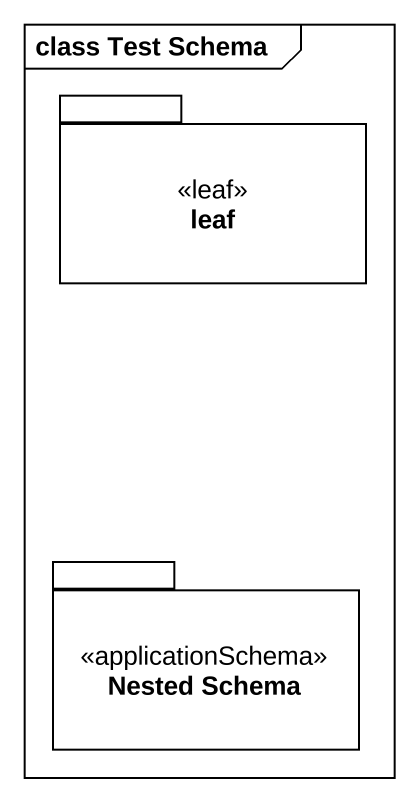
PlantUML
@startuml
mainframe class Test Schema
package leaf <<leaf>> {
}
package "Nested Schema" as Nested_Schema <<applicationSchema>> {
}
@enduml
